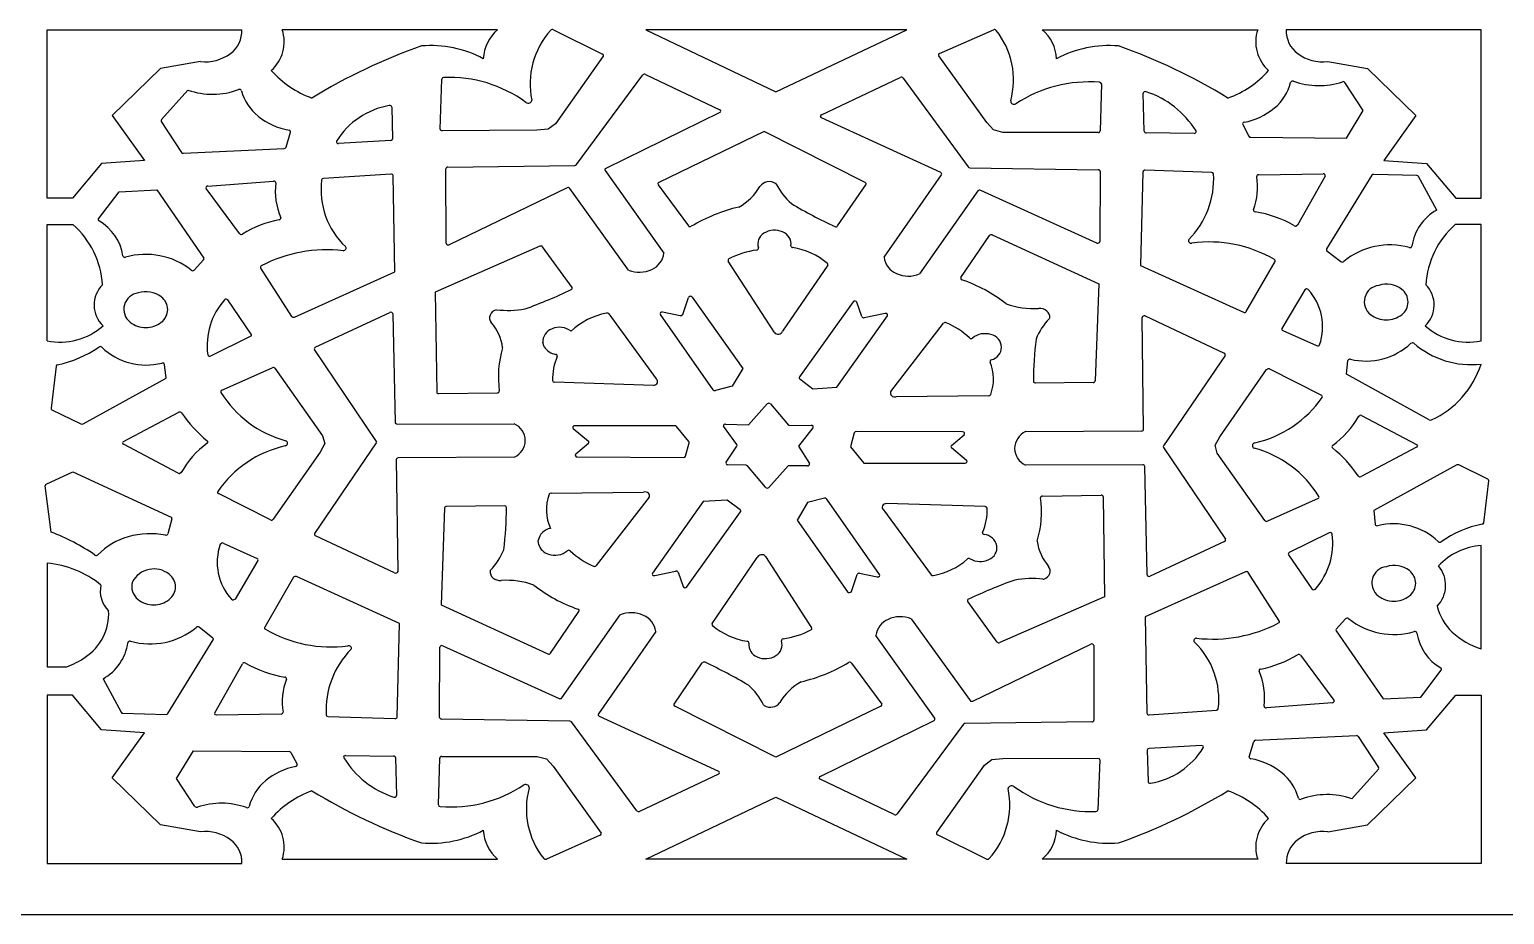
# Model space of a CAD drawing. Extents: x 0 to 1000, y 0 to 1000.
# Drawn here: x 289.7 to 572.7, y 0 to 169.8 of the extents above; entities that cross this region are included whole.
import ezdxf

# ---------------------------------------------------------------- set-up
doc = ezdxf.new("R2010")
doc.units = 0
doc.layers.add('WHITE', color=7, linetype='CONTINUOUS')

msp = doc.modelspace()

# ---------------------------------------------------------------- linework, layer by layer
at = {"layer": 'WHITE', "linetype": 'Continuous'}
for p, q in [((293.1211, 137.424), (293.1211, 169.7211)), ((293.1211, 169.7211), (330.4949, 169.7211)), ((379.5472, 169.7211), (338.2218, 169.7211)), ((390.2497, 169.7211), (399.6621, 165.0519)), ((407.9941, 169.7211), (432.9393, 157.843)), ((458.0745, 169.7211), (407.9941, 169.7211)), ((432.9393, 157.843), (458.0745, 169.7211)), ((464.344, 165.1595), (474.6893, 169.7083)), ((484.0564, 169.7211), (525.382, 169.7211)), ((568.2334, 169.7211), (530.8596, 169.7211)), ((568.2334, 137.424), (568.2334, 169.7211)), ((399.7963, 164.6234), (390.6321, 151.6833)), ((473.3924, 151.9114), (464.1936, 164.7212)), ((314.8933, 162.2972), (305.6208, 153.2852)), ((322.5469, 163.619), (314.8933, 162.2972)), ((538.8076, 163.619), (546.4612, 162.2972)), ((546.4612, 162.2972), (555.7339, 153.2852)), ((368.5245, 150.6786), (368.8719, 160.2671)), ((394.6641, 143.8407), (407.4144, 161.0549)), ((407.9411, 161.1644), (422.1691, 154.3895)), ((441.663896, 153.400365), (456.8156, 160.5608)), ((457.3421, 160.4495), (469.8359, 143.4132)), ((495.4069, 159.3207), (495.1601, 150.3313)), ((545.6326, 154.239), (542.1261, 159.6025)), ((320.1418, 158.1487), (315.0503, 152.4776)), ((503.6124, 150.2517), (503.435, 157.5419)), ((305.6208, 153.2852), (311.8025, 144.6336)), ((359.2494, 154.8615), (359.411, 148.8206)), ((422.1734, 153.8453), (400.3138, 143.1295)), ((441.6665, 152.8507), (441.4693, 153.1242)), ((464.5592, 142.3158), (441.6665, 152.8507)), ((542.4008, 148.9455), (545.6326, 154.239)), ((555.7339, 153.2852), (549.5521, 144.6336)), ((315.0211, 152.1418), (318.9186, 146.1854)), ((338.9548, 147.1672), (339.8223, 150.0735)), ((387.1021, 150.4518), (368.9142, 150.3531)), ((389.2417, 150.6377), (387.1021, 150.4518)), ((390.6321, 151.6833), (389.2417, 150.6377)), ((430.6773, 150.1848), (410.4883, 140.405)), ((450.0656, 140.3923), (430.6773, 150.1848)), ((474.6594, 150.4916), (473.3924, 151.9114)), ((476.4637, 150.0313), (474.6594, 150.4916)), ((494.7726, 150.0222), (476.4637, 150.0313)), ((522.5011, 151.529), (523.6875, 149.2851)), ((359.0518, 148.4982), (349.0236, 147.901)), ((513.1929, 149.8474), (503.9946, 149.942)), ((524.0394, 149.0943), (542.4008, 148.9455)), ((311.8025, 144.6336), (303.5601, 144.0327)), ((319.2826, 146.0187), (338.6008, 146.9264)), ((549.5521, 144.6336), (557.7944, 144.0327)), ((303.5601, 144.0327), (297.9672, 137.424)), ((359.0648, 142.042), (346.1329, 141.1694)), ((359.822, 123.2541), (359.484, 141.7316)), ((369.6583, 128.7626), (369.6387, 143.0566)), ((370.0199, 143.373), (394.3389, 143.6882)), ((400.1781, 142.6996), (411.4628, 126.8378)), ((453.7084, 126.0685), (464.7058, 141.8843)), ((470.1604, 143.2595), (494.7963, 142.8516)), ((495.1757, 142.5342), (495.1029, 129.0872)), ((503.3389, 142.4632), (502.8746, 124.519)), ((503.4609, 142.687), (503.3389, 142.4632)), ((516.557, 142.3498), (503.7419, 142.7725)), ((525.5901, 141.9113), (537.9495, 142.1006)), ((538.3089, 141.6526), (533.0211, 132.2452)), ((547.2929, 141.7987), (538.5967, 127.6864)), ((555.9189, 141.75), (547.6519, 141.9726)), ((559.7309, 135.1262), (556.2607, 141.5614)), ((557.7944, 144.0327), (563.3875, 137.424)), ((306.9162, 138.6248), (314.1472, 138.9865)), ((314.1472, 138.9865), (323.1703, 125.9303)), ((330.0144, 130.6182), (323.634, 139.2619)), ((323.9295, 139.7399), (336.5527, 140.7049)), ((392.8644, 139.4088), (370.2429, 128.4907)), ((404.6743, 123.6136), (393.3956, 139.2967)), ((410.3105, 140.2103), (410.3539, 139.9701)), ((410.3539, 139.9701), (416.1455, 132.1027)), ((444.7737, 132.0872), (450.1996, 139.9683)), ((471.7069, 138.7903), (460.523, 122.8811)), ((494.5277, 128.8122), (472.2307, 138.9094)), ((297.9672, 137.424), (293.1211, 137.424)), ((302.9798, 133.4638), (306.9162, 138.6248)), ((563.3875, 137.424), (568.2334, 137.424)), ((293.1211, 110.067), (293.1211, 132.3572)), ((293.1211, 132.3572), (298.079, 132.3572)), ((468.4494, 122.2028), (473.8994, 130.2312)), ((474.4278, 130.3536), (494.8967, 120.9696)), ((533.0211, 132.2452), (532.769, 132.0715)), ((568.2334, 132.3572), (563.2757, 132.3572)), ((568.2334, 110.067), (568.2334, 132.3572)), ((387.6583, 128.1999), (367.5763, 119.3882)), ((393.8222, 120.3058), (388.1749, 128.0827)), ((323.1436, 125.5861), (321.3564, 123.6253)), ((432.6464, 111.6417), (423.8012, 125.3517)), ((442.8812, 124.5389), (434.2138, 111.8733)), ((523.1833, 115.6604), (528.7238, 125.2397)), ((538.6751, 127.3158), (541.3242, 125.2495)), ((334.066, 124.0123), (340.0251, 114.7404)), ((340.5545, 114.6103), (359.822, 123.2541)), ((502.8746, 124.519), (522.6445, 115.5192)), ((367.5763, 119.3882), (367.8562, 100.2246)), ((494.8967, 120.9696), (494.2029, 102.3653)), ((534.4191, 119.8302), (530.0385, 112.4415)), ((534.7357, 120.0076), (534.4191, 119.8302)), ((332.2935, 111.3345), (327.7945, 117.8851)), ((415.0567, 115.1186), (416.1754, 118.3727)), ((416.390022, 118.575706), (416.5, 118.6008)), ((416.8837, 118.4452), (426.585, 104.7297)), ((447.7449, 117.5124), (437.449, 103.123)), ((449.4203, 114.6993), (448.4514, 117.4406)), ((340.2562, 114.5847), (340.5545, 114.6103)), ((344.561, 108.8033), (358.8619, 115.4753)), ((359.4413, 115.2061), (359.8786, 94.3931)), ((400.8832, 115.1936), (409.9849, 102.7329)), ((420.8848, 100.6451), (410.7686, 115.1191)), ((411.1981, 115.5827), (414.5907, 114.8972)), ((444.6319, 101.1355), (454.3308, 114.852)), ((453.8994, 115.3165), (449.8883, 114.4805)), ((454.3039, 115.2011), (454.222289, 115.266283)), ((454.9949, 100.3058), (465.1158, 113.4144)), ((503.4902, 93.08), (503.2193, 114.533)), ((503.7998, 114.8102), (518.9726, 107.6771)), ((324.511, 107.1388), (332.1559, 110.9093)), ((530.2009, 112.0265), (536.6898, 109.12)), ((356.2993, 90.7544), (344.4138, 108.3761)), ((388.493153, 108.922722), (388.2251, 109.7049)), ((554.7517, 109.5688), (555.0196, 109.6878)), ((294.8382, 105.1901), (293.8592, 97.1311)), ((315.9308, 102.8758), (315.6432, 105.5041)), ((326.6382, 100.5734), (336.2976, 104.8936)), ((336.8194, 104.7743), (345.9641, 91.825)), ((426.585, 104.7297), (424.5648, 101.3275)), ((519.1179, 107.2495), (507.2926, 89.8979)), ((542.4038, 103.6344), (542.6914, 106.2627)), ((300.0245, 94.1152), (315.9308, 102.8758)), ((409.4469, 101.5089), (390.4811, 102.1103)), ((437.5214, 102.7308), (440.0128, 100.8625)), ((482.7471, 101.9543), (482.4711, 102.045)), ((493.8203, 102.0588), (482.7471, 101.9543)), ((518.0859, 91.6326), (527.0751, 104.5411)), ((527.0751, 104.5411), (527.3156, 104.6913)), ((527.6152, 104.654), (537.613, 99.614)), ((558.3101, 94.8738), (542.4038, 103.6344)), ((368.2501, 99.9121), (379.4917, 100.073)), ((424.5648, 101.3275), (421.3373, 100.5)), ((440.0128, 100.8625), (444.6319, 101.1355)), ((473.7934, 99.5183), (456.0243, 99.3136)), ((294.0456, 96.8286), (299.6087, 94.1062)), ((307.7572, 90.7248), (318.3699, 96.3318)), ((427.6988, 93.9593), (431.2843, 97.9432)), ((431.9163, 97.9345), (435.3329, 93.8526)), ((360.2669, 94.0822), (382.734753, 94.129899)), ((413.5432, 93.7675), (394.3485, 93.7662)), ((416.2536, 90.751), (413.8639, 93.6286)), ((425.4457, 90.1781), (422.866803, 93.704704)), ((423.2976, 94.0638), (427.6988, 93.9593)), ((435.3329, 93.8526), (439.7357, 93.8344)), ((544.7615, 95.5731), (545.0053, 95.7458)), ((545.3247, 95.7078), (555.8339, 90.1522)), ((345.9641, 91.825), (346.3779, 90.3192)), ((394.0714, 93.2292), (396.9639, 90.8112)), ((440.0594, 93.3469), (437.3067, 89.8592)), ((447.9794, 92.4036), (447.2436, 89.708)), ((468.7716, 92.5664), (448.3595, 92.6511)), ((466.6252, 89.975), (469.0488, 92.0309)), ((480.8296, 92.6279), (503.1058, 92.7606)), ((517.2131, 90.0268), (518.0859, 91.6326)), ((318.2665, 84.6383), (307.7572, 90.1937)), ((345.5053, 88.7134), (336.5162, 75.8049)), ((344.4734, 73.0965), (356.2986, 90.448)), ((346.3779, 90.3192), (345.5053, 88.7134)), ((396.9658, 90.371), (394.5423, 88.3152)), ((394.8194, 87.7797), (415.2315, 87.6951)), ((415.6116, 87.9424), (416.3111, 90.5048)), ((423.3684, 86.7389), (425.4532, 89.8648)), ((437.3067, 89.8592), (439.3584, 86.5156)), ((447.2436, 89.708), (449.8425, 86.5786)), ((469.5196, 87.1168), (466.6272, 89.5348)), ((507.2918, 89.5916), (519.1772, 71.97)), ((517.627, 88.5212), (517.2131, 90.0268)), ((526.7719, 75.5719), (517.627, 88.5212)), ((555.8339, 89.6214), (545.2211, 84.0142)), ((555.8339, 90.1522), (556.0108, 89.8868)), ((292.9294, 82.56), (298.0347, 84.9351)), ((298.0347, 84.9351), (316.8837, 76.2305)), ((360.1009, 87.266), (360.372, 65.813)), ((382.7615, 87.7181), (360.4854, 87.5854)), ((427.2067, 86.1881), (423.6972, 86.2716)), ((430.9493, 81.9479), (427.5152, 86.0504)), ((435.3017, 86.0731), (431.5813, 81.9391)), ((439.0102, 86.0577), (435.3017, 86.0731)), ((449.8425, 86.5786), (469.2425, 86.5798)), ((503.3242, 86.2637), (480.8558, 86.2163)), ((504.1497, 65.1399), (503.7126, 85.9529)), ((563.5665, 86.2308), (547.6604, 77.4702)), ((569.5455, 83.5173), (563.9823, 86.2399)), ((293.8821, 73.3692), (292.7358, 82.2521)), ((318.8297, 84.7729), (318.5859, 84.6002)), ((568.7528, 75.1558), (569.7318, 83.2149)), ((335.9758, 75.6921), (325.978, 80.732)), ((389.7976, 80.8277), (407.5668, 81.0325)), ((408.5962, 80.0402), (398.4753, 66.9316)), ((423.5782, 79.4836), (418.9591, 79.2106)), ((426.0698, 77.6154), (423.5782, 79.4836)), ((442.2537, 79.846), (439.0262, 79.0186)), ((452.8224, 65.227), (442.7062, 79.7009)), ((484.0996, 80.273), (495.3409, 80.4341)), ((495.7351, 80.1216), (496.0148, 60.9578)), ((536.9528, 79.7726), (527.2934, 75.4524)), ((369.3881, 77.9807), (368.6945, 59.3764)), ((380.8439, 78.3917), (369.7707, 78.2872)), ((381.1202, 78.3009), (380.8439, 78.3917)), ((418.9591, 79.2106), (409.2604, 65.494)), ((415.8464, 62.8336), (426.1423, 77.223)), ((439.0262, 79.0186), (437.0063, 75.6164)), ((453.6061, 77.6132), (462.7079, 65.1524)), ((473.1101, 78.2357), (454.1441, 78.8372)), ((547.6604, 77.4702), (547.9478, 74.8419)), ((317.0711, 75.887), (316.2906, 73.0024)), ((336.5162, 75.8049), (336.2754, 75.6547)), ((437.0063, 75.6164), (446.7073, 61.9007)), ((548.1151, 74.6089), (548.4416, 74.5663)), ((326.3431, 71.0378), (326.567, 71.241)), ((326.9012, 71.226), (333.3902, 68.3195)), ((359.7913, 65.5358), (344.6185, 72.6689)), ((387.443033, 70.904791), (387.3529, 71.7137)), ((519.03, 71.5428), (504.7294, 64.8708)), ((539.08, 73.2072), (531.4354, 69.4367)), ((568.2334, 50.9849), (568.2334, 70.7683)), ((420.7101, 55.8072), (429.3775, 68.4727)), ((430.9448, 68.7043), (439.7898, 54.9943)), ((531.2978, 69.0115), (535.7965, 62.4611)), ((293.1211, 67.4162), (293.1211, 47.5365)), ((333.5525, 67.9045), (329.1719, 60.5158)), ((360.372, 65.813), (360.1801, 65.5369)), ((409.6916, 65.0295), (413.7028, 65.8655)), ((414.1707, 65.6468), (415.1398, 62.9054)), ((447.4156, 61.9735), (448.5345, 65.2275)), ((449.0005, 65.4488), (452.393, 64.7633)), ((523.0365, 65.7358), (503.7692, 57.092)), ((529.5251, 56.3337), (523.566, 65.6056)), ((340.4077, 64.6857), (334.8674, 55.1063)), ((360.7166, 55.827), (340.9466, 64.8268)), ((536.1166, 62.2997), (536.4533, 62.4362)), ((329.1719, 60.5158), (328.8553, 60.3385)), ((475.4164, 52.2633), (469.7688, 60.0402)), ((496.0148, 60.9578), (475.9328, 52.1461)), ((368.6945, 59.3764), (389.1633, 49.9924)), ((389.6916, 50.1149), (395.1416, 58.1433)), ((391.8842, 41.5557), (403.068, 57.4649)), ((395.1696, 58.3982), (394.9574, 58.5866)), ((458.9167, 56.7326), (470.1954, 41.0493)), ((503.7692, 57.092), (504.1072, 38.6144)), ((542.2346, 56.7208), (540.4474, 54.7599)), ((324.9159, 53.0302), (322.2668, 55.0965)), ((360.2521, 37.8828), (360.7166, 55.827)), ((409.8826, 54.2776), (398.8853, 38.4617)), ((540.4207, 54.4158), (549.4438, 41.3595)), ((316.2981, 38.5474), (324.9945, 52.6596)), ((368.41531, 37.81369), (368.4881, 51.2588)), ((369.0633, 51.5338), (391.3605, 41.4366)), ((463.4129, 37.6465), (452.1284, 53.5082)), ((470.7266, 40.9372), (493.3483, 51.8553)), ((493.9327, 51.5834), (493.9523, 37.2894)), ((413.3915, 40.3777), (418.8173, 48.2588)), ((447.4455, 48.2433), (453.2371, 40.3759)), ((533.5766, 49.7278), (539.9573, 41.0843)), ((293.1211, 47.5365), (296.8838, 47.5365)), ((325.2821, 38.6935), (330.5699, 48.1008)), ((556.6748, 41.7214), (560.6112, 46.8822)), ((303.8601, 45.22), (307.3305, 38.7846)), ((297.9672, 42.0645), (293.1211, 42.0645)), ((293.1211, 42.0645), (293.1211, 9.7674)), ((303.5601, 35.4556), (297.9672, 42.0645)), ((432.9137, 30.1612), (413.5254, 39.9538)), ((453.1027, 39.941), (432.9137, 30.1612)), ((539.6616, 40.6061), (527.0383, 39.641)), ((539.9573, 41.0843), (539.9711, 40.7785)), ((549.4438, 41.3595), (556.6748, 41.7214)), ((557.7944, 35.4556), (563.3875, 42.0645)), ((563.3875, 42.0645), (568.2334, 42.0645)), ((568.2334, 42.0645), (568.2334, 9.7674)), ((307.6721, 38.596), (315.9394, 38.3735)), ((325.6415, 38.2455), (325.3101, 38.3883)), ((338.0011, 38.4347), (325.6415, 38.2455)), ((347.0341, 37.9962), (359.8492, 37.5735)), ((393.4308, 37.0866), (368.795, 37.4944)), ((406.2489, 19.8966), (393.7552, 36.9329)), ((398.8489, 38.2212), (399.032, 38.0302)), ((399.032, 38.0302), (421.9247, 27.4953)), ((441.4176, 26.5007), (463.2775, 37.2165)), ((493.5712, 36.973), (469.2524, 36.6578)), ((504.5264, 38.3041), (517.4584, 39.1766)), ((311.8025, 34.8549), (303.5601, 35.4556)), ((305.6208, 26.2033), (311.8025, 34.8549)), ((468.927, 36.5053), (456.1766, 19.2911)), ((524.9902, 33.4195), (544.3086, 34.3273)), ((544.6724, 34.1605), (548.57, 28.2044)), ((549.5521, 34.8549), (557.7944, 35.4556)), ((555.7339, 26.2033), (549.5521, 34.8549)), ((317.9586, 26.107), (321.1902, 31.4006)), ((321.1902, 31.4006), (339.5518, 31.2518)), ((504.1803, 31.5256), (504.3416, 25.4845)), ((514.5676, 32.445), (504.5392, 31.8478)), ((514.9139, 32.3099), (514.5676, 32.445)), ((523.7687, 30.2727), (524.6362, 33.1788)), ((339.9035, 31.0609), (341.0899, 28.8169)), ((350.3983, 30.4986), (359.5964, 30.404)), ((359.9789, 30.0943), (360.156, 22.8041)), ((368.1841, 21.0252), (368.4311, 30.0147)), ((368.8185, 30.3239), (387.1275, 30.3148)), ((387.1275, 30.3148), (388.9317, 29.8545)), ((388.9317, 29.8545), (390.1986, 28.4346)), ((390.1986, 28.4346), (399.3976, 15.6248)), ((463.7947, 15.7227), (472.9589, 28.6627)), ((472.9589, 28.6627), (474.3494, 29.7083)), ((474.3494, 29.7083), (476.4891, 29.8942)), ((476.4891, 29.8942), (494.6768, 29.9929)), ((494.6768, 29.9929), (494.9565, 29.8978)), ((495.0668, 29.6674), (494.7194, 20.0788)), ((314.8933, 17.1914), (305.6208, 26.2033)), ((321.4649, 20.7435), (317.9586, 26.107)), ((421.9285, 26.9462), (406.7754, 19.7852)), ((441.4219, 25.9565), (441.2296, 26.2278)), ((455.6499, 19.1816), (441.4219, 25.9565)), ((548.5407, 27.8684), (543.4495, 22.1973)), ((546.4612, 17.1914), (555.7339, 26.2033)), ((407.9941, 10.6249), (432.9393, 22.503)), ((432.9393, 22.503), (458.0745, 10.6249)), ((322.5469, 15.8695), (314.8933, 17.1914)), ((538.8076, 15.8695), (546.4612, 17.1914)), ((399.247, 15.1865), (388.902, 10.6378)), ((473.3413, 10.6249), (463.9289, 15.2941)), ((293.1211, 9.7674), (330.4949, 9.7674)), ((338.2216, 10.6249), (379.5472, 10.6249)), ((458.0745, 10.6249), (407.9941, 10.6249)), ((525.382, 10.6249), (484.0564, 10.6249)), ((568.2334, 9.7674), (530.8596, 9.7674)), ((0, 0), (1000, 0))]:
    msp.add_line(p, q, dxfattribs=at)
for centre, radius, start, end in [((325.03126, 169.547269), 5.466404, 306.398334, 1.822305), ((331.321606, 167.397538), 7.280908, 311.251654, 18.610368), ((384.762525, 163.686932), 7.975638, 130.83682, 176.507432), ((401.163985, 159.341212), 15.382082, 138.008187, 191.802424), ((390.051059, 169.323875), 0.444124, 63.431598, 136.033991), ((474.870493, 169.307447), 0.439903, 41.216302, 114.323835), ((463.289934, 160.089733), 15.240632, 344.742255, 38.596382), ((478.841075, 163.686932), 7.975638, 3.492568, 49.16318), ((532.281619, 167.39726), 7.280451, 161.386111, 228.749126), ((536.142334, 169.4596), 5.289202, 177.166122, 234.617294), ((323.452537, 171.723324), 8.154768, 263.623803, 306.254097), ((401.213985, 63.239288), 109.548758, 109.328954, 121.531176), ((366.735069, 145.280328), 21.407068, 61.949603, 94.771722), ((399.56077, 164.7849), 0.285581, 325.561963, 69.217639), ((464.404456, 164.880337), 0.264168, 160.986644, 217.042594), ((464.470433, 164.846218), 0.337833, 111.977752, 159.160934), ((496.868617, 145.279985), 21.407411, 85.228316, 118.050168), ((462.387267, 63.234142), 109.554425, 58.46914, 70.670729), ((537.847532, 171.51869), 7.957816, 233.191795, 276.929308), ((350.407991, 174.527021), 19.050573, 221.420255, 250.10171), ((513.195766, 174.526669), 19.050223, 289.898491, 318.580227), ((369.225232, 160.217599), 0.356782, 86.727297, 172.024963), ((370.222641, 135.520468), 25.072376, 53.938436, 92.233314), ((407.748615, 160.768788), 0.439954, 64.054683, 139.434106), ((457.007013, 160.165327), 0.43936, 40.29982, 115.827451), ((493.023867, 134.357271), 25.366756, 85.410771, 123.597066), ((495.060321, 159.295255), 0.347512, 4.198923, 91.124716), ((522.655317, 161.90704), 9.328715, 309.64354, 345.827636), ((532.031085, 159.522939), 0.345779, 111.884517, 163.17925), ((532.080377, 159.413786), 0.465466, 69.970658, 112.506795), ((537.088894, 173.229942), 14.2305, 250.077205, 288.629974), ((541.783816, 159.340764), 0.430887, 37.404287, 110.218688), ((324.860936, 171.559316), 14.216711, 250.613255, 290.582489), ((330.022912, 157.816027), 0.464025, 68.04505, 110.698737), ((330.082431, 157.932593), 0.333862, 16.586805, 70.03986), ((339.480724, 160.486209), 9.405278, 195.151692, 231.308347), ((385.427866, 156.457292), 0.803929, 236.281943, 289.90701), ((385.516607, 156.266737), 0.594835, 288.119463, 353.073275), ((478.495882, 155.98116), 0.512017, 168.983777, 242.669045), ((503.751316, 157.529248), 0.316569, 117.243377, 177.709478), ((503.822822, 157.402619), 0.461918, 70.633313, 117.938827), ((498.439131, 140.963123), 17.760403, 31.71399, 71.83506), ((341.73128, 163.194067), 12.925865, 231.025336, 260.197863), ((361.197271, 140.622149), 14.740831, 99.474511, 148.389673), ((358.863642, 154.722218), 0.449377, 58.506092, 101.923237), ((358.94788, 154.843519), 0.302056, 3.41268, 60.111132), ((422.061925, 154.109728), 0.299597, 1.639475, 69.039205), ((422.052296, 154.12993), 0.309323, 293.048677, 357.845253), ((441.779817, 153.112041), 0.310755, 111.902642, 177.757573), ((478.66305, 156.219119), 0.801126, 239.860564, 293.86715), ((520.383343, 164.558752), 12.82028, 280.705272, 309.901271), ((315.244441, 152.291549), 0.268897, 136.218882, 213.841637), ((339.474619, 150.078722), 0.382313, 38.190827, 81.564868), ((339.565027, 150.148649), 0.268024, 343.717085, 38.39154), ((368.812008, 150.674308), 0.28754, 179.144798, 231.878341), ((368.901849, 150.775984), 0.423064, 230.806969, 271.672958), ((494.804137, 150.380106), 0.359293, 264.964326, 352.192821), ((503.966858, 150.29845), 0.357528, 187.513417, 274.450278), ((513.207704, 150.262786), 0.415649, 267.958927, 319.52846), ((513.314179, 150.163339), 0.270182, 320.916005, 30.237966), ((522.735707, 151.65432), 0.26598, 148.017357, 208.109873), ((522.828914, 151.585335), 0.381688, 99.67014, 146.644447), ((338.604524, 147.301533), 0.375152, 269.431269, 339.017842), ((348.876397, 148.2155), 0.268148, 150.289141, 221.992391), ((348.982743, 148.308107), 0.409152, 221.667496, 275.730984), ((359.062825, 148.847217), 0.349191, 268.190771, 355.628362), ((524.026866, 149.491094), 0.396992, 211.257664, 271.809283), ((319.25034, 146.429017), 0.411583, 216.292098, 274.495465), ((359.10234, 141.609326), 0.4343, 54.116511, 94.958727), ((359.189028, 141.718291), 0.295273, 2.583377, 55.351944), ((369.992287, 143.018433), 0.355641, 85.546908, 173.83915), ((394.344416, 144.099425), 0.411262, 269.231497, 321.016227), ((400.413844, 142.861554), 0.286014, 110.474243, 214.488653), ((464.43787, 142.016544), 0.322917, 19.587464, 67.930464), ((464.490445, 142.039794), 0.265624, 324.169357, 18.664279), ((470.155596, 143.668758), 0.409286, 218.638127, 270.672557), ((494.822707, 142.497709), 0.354875, 5.901995, 94.267374), ((503.722472, 142.331841), 0.441087, 87.475546, 126.371366), ((500.324143, 141.154686), 16.628153, 315.379779, 3.091314), ((516.574243, 141.991287), 0.358927, 9.641264, 92.753496), ((512.360807, 139.626146), 12.996335, 340.027501, 8.560567), ((525.498733, 141.589861), 0.287861, 132.380489, 185.811596), ((525.589686, 141.483661), 0.42764, 89.944539, 131.791089), ((537.973215, 141.699871), 0.40143, 39.961763, 93.386733), ((538.077189, 141.78517), 0.266954, 330.224562, 40.262495), ((547.627359, 141.565752), 0.407587, 86.548097, 145.143101), ((555.923374, 141.354086), 0.395939, 31.574088, 90.647431), ((323.845006, 139.424761), 0.266547, 147.621349, 217.662014), ((323.947034, 139.344219), 0.396069, 92.537267, 145.685012), ((336.595595, 140.278024), 0.429025, 51.460716, 95.738204), ((336.690759, 140.386502), 0.284967, 354.683988, 52.837723), ((350.175422, 138.834564), 13.288777, 173.407979, 202.860141), ((360.804337, 139.055356), 15.136199, 173.03926, 226.313596), ((346.13123, 140.808652), 0.360752, 89.734748, 167.016841), ((393.062251, 138.98609), 0.466721, 78.111377, 115.082099), ((393.086619, 139.060658), 0.388826, 37.37758, 79.361605), ((410.623615, 140.102897), 0.331023, 114.12807, 161.067287), ((420.369449, 145.345418), 11.078753, 299.547619, 329.20047), ((431.586418, 138.513369), 2.058274, 100.217808, 145.718878), ((431.684862, 138.209829), 2.374853, 59.463342, 101.256172), ((432.720841, 139.967421), 0.334662, 27.085682, 59.339942), ((443.925576, 145.555909), 12.186428, 206.492388, 228.836833), ((449.961731, 140.126299), 0.285561, 326.406785, 68.670219), ((472.045191, 138.513883), 0.436861, 64.872091, 140.747787), ((483.202726, 215.662248), 92.317759, 239.180001, 245.038716), ((303.202519, 133.293961), 0.280087, 142.671886, 242.686928), ((298.406974, 124.93141), 9.360187, 8.714619, 60.092319), ((341.728305, 112.200634), 21.452681, 100.946243, 121.31165), ((337.589243, 133.644384), 0.38696, 279.738744, 324.176561), ((337.681553, 133.570346), 0.268847, 325.456122, 22.239658), ((433.145588, 104.540579), 32.013316, 103.204448, 120.895056), ((524.826609, 135.097437), 0.266603, 160.370245, 217.782033), ((524.918998, 135.167049), 0.382274, 217.544521, 262.907864), ((521.429786, 112.939799), 22.117374, 60.132347, 81.046961), ((564.26254, 126.923928), 9.370861, 118.920033, 172.140746), ((286.839288, 119.698805), 16.928263, 3.687705, 48.397309), ((330.325664, 130.863632), 0.396386, 218.255783, 262.321363), ((330.345242, 130.927511), 0.462436, 260.974789, 300.435863), ((416.456338, 132.347228), 0.395493, 218.191175, 262.088303), ((416.476588, 132.411006), 0.461589, 260.688235, 300.059881), ((431.902531, 128.604267), 2.435434, 121.415064, 197.670975), ((432.659519, 127.452038), 3.813601, 65.734122, 122.097811), ((433.336994, 128.574631), 2.516623, 353.613605, 69.294082), ((444.436571, 132.390763), 0.464878, 245.542139, 282.779313), ((444.45603, 132.32593), 0.397374, 282.110737, 323.074995), ((474.217453, 129.995125), 0.396092, 102.384919, 143.415374), ((474.238041, 129.929959), 0.464198, 65.871281, 103.141852), ((532.669585, 132.521697), 0.461043, 240.734445, 282.452535), ((574.515412, 119.698805), 16.928263, 131.602691, 176.312971), ((346.833397, 100.144921), 27.370602, 83.520724, 117.495655), ((349.924969, 127.933806), 0.593113, 269.713198, 327.771461), ((350.076762, 127.814943), 0.401796, 330.567315, 47.230917), ((369.970137, 128.77795), 0.312214, 182.818151, 248.18214), ((370.045704, 128.907478), 0.461075, 245.445445, 295.320845), ((387.839381, 127.800928), 0.438142, 40.02379, 114.411784), ((431.767862, 110.35841), 17.283581, 98.273768, 116.938553), ((429.232049, 127.854993), 0.395894, 277.058839, 321.621321), ((429.32775, 127.773403), 0.270254, 322.584592, 19.809381), ((436.166256, 128.27137), 0.329084, 175.934708, 266.226896), ((434.054668, 114.466713), 13.63738, 49.978096, 81.184669), ((494.71559, 129.23612), 0.463692, 246.096139, 294.978965), ((494.77931, 129.112264), 0.324559, 294.015443, 355.570924), ((512.4945, 129.253541), 0.401417, 146.516719, 222.995244), ((512.657703, 129.400584), 0.62107, 222.649721, 279.648871), ((516.086675, 104.161267), 24.850464, 59.755584, 97.688964), ((538.831012, 127.542376), 0.275037, 148.422259, 235.467234), ((550.725797, 114.555302), 13.891668, 74.353496, 129.569035), ((554.593286, 128.378179), 0.462072, 254.833966, 297.549383), ((554.658473, 128.258197), 0.325553, 297.144042, 350.64886), ((307.969774, 126.39939), 0.314638, 189.104981, 244.79855), ((308.044407, 126.521389), 0.45707, 242.844911, 286.079251), ((312.069831, 112.690512), 13.947695, 51.429501, 106.232293), ((322.950778, 125.774193), 0.269369, 315.711335, 35.417428), ((407.506938, 127.379662), 3.992801, 294.02268, 352.200334), ((424.044167, 125.501643), 0.28551, 111.873074, 211.680118), ((442.656909, 124.694674), 0.273078, 325.219353, 52.115237), ((457.520795, 126.529057), 3.840113, 186.888252, 247.7058), ((528.476953, 125.37682), 0.282374, 330.948458, 63.352075), ((541.58758, 125.601087), 0.439297, 233.162442, 272.155153), ((541.595732, 125.600724), 0.438703, 271.092988, 309.825497), ((321.041679, 123.934884), 0.437382, 230.911383, 273.673195), ((321.051485, 123.926868), 0.428855, 272.434311, 315.316251), ((334.308044, 124.161938), 0.284565, 112.990388, 211.725452), ((406.764977, 128.852686), 5.640829, 248.245347, 294.815286), ((458.402889, 128.068347), 5.603785, 245.330922, 292.230617), ((468.666281, 122.050044), 0.265277, 144.841875, 202.670133), ((468.730638, 122.082338), 0.337145, 203.518919, 253.307877), ((458.668049, 93.276343), 30.176161, 52.310768, 70.715901), ((307.575557, 116.907888), 5.460884, 134.728055, 226.91468), ((310.983729, 116.107437), 3.144365, 96.73646, 232.559735), ((312.111462, 114.763464), 4.710681, 51.847764, 108.523796), ((352.031257, 207.352933), 96.891527, 289.787499, 295.460871), ((393.550577, 120.175633), 0.332182, 293.757181, 340.600846), ((393.61287, 120.145639), 0.263573, 342.253354, 37.419941), ((534.773808, 119.583989), 0.425322, 43.210793, 95.140535), ((527.365345, 112.789375), 10.477761, 340.594958, 42.553075), ((548.975057, 117.557079), 3.144094, 96.763193, 232.563341), ((550.103131, 116.213373), 4.710572, 51.846822, 108.546891), ((551.101769, 117.420992), 3.144267, 1.239353, 52.562326), ((553.779201, 116.907836), 5.460738, 313.084479, 45.271287), ((313.110046, 116.107517), 3.144292, 307.436125, 358.758668), ((313.110294, 115.971356), 3.144043, 1.240103, 52.5635), ((337.146815, 109.101083), 13.333262, 138.649979, 187.446445), ((327.453837, 117.61351), 0.433279, 87.279724, 136.856075), ((327.471315, 117.641758), 0.404554, 36.977907, 89.563116), ((381.556356, 134.153506), 18.267233, 262.977751, 280.330676), ((416.496876, 118.247784), 0.344893, 108.048339, 158.76531), ((416.555115, 118.185819), 0.418625, 38.287118, 97.565299), ((448.078699, 117.236365), 0.433147, 83.584181, 140.410967), ((448.107565, 117.293221), 0.374089, 23.201565, 87.00671), ((482.302314, 131.321226), 15.084525, 249.894861, 273.981125), ((483.517096, 114.074042), 2.205427, 49.93951, 94.355639), ((551.101993, 117.557133), 3.144046, 307.433898, 358.758276), ((311.982035, 117.314435), 4.709979, 231.843606, 270.786654), ((312.111313, 117.315022), 4.710565, 269.214073, 308.153913), ((340.337223, 114.954316), 0.378393, 214.425143, 257.635854), ((359.054079, 115.055268), 0.461908, 65.503912, 114.585683), ((359.129065, 115.185172), 0.312936, 3.834598, 68.136673), ((379.376135, 114.474612), 1.380308, 157.860424, 220.815913), ((379.783427, 114.230435), 1.851017, 104.399913, 155.61015), ((371.412147, 107.546786), 9.175264, 7.37532, 41.050485), ((402.825948, 102.216069), 13.334721, 100.215597, 133.454004), ((400.552969, 114.921525), 0.427875, 39.484792, 102.412144), ((410.992371, 115.276173), 0.273396, 135.851227, 215.066466), ((411.10382, 115.155394), 0.437584, 77.55771, 134.667957), ((414.691125, 115.286942), 0.402473, 255.550895, 335.274572), ((449.78578, 114.871129), 0.403858, 205.180314, 284.705499), ((453.994838, 114.86698), 0.459539, 60.33328, 101.986556), ((454.112904, 115.010796), 0.26962, 323.916462, 44.89601), ((465.445612, 113.123745), 0.439609, 66.016723, 138.611042), ((459.770952, 99.72082), 14.994269, 46.490128, 67.022332), ((493.729166, 106.131551), 11.659975, 135.655736, 158.669797), ((484.019099, 114.622374), 1.463001, 352.811381, 51.165865), ((485.184019, 114.48554), 0.290288, 315.340648, 350.834237), ((503.542524, 114.513336), 0.323822, 113.983317, 176.518575), ((503.606433, 114.388438), 0.463977, 65.369814, 114.924841), ((522.833435, 115.943642), 0.464594, 246.004348, 284.721718), ((522.858699, 115.868601), 0.385634, 283.924607, 327.323586), ((549.973736, 118.764611), 4.710355, 231.846417, 270.786587), ((550.10303, 118.765002), 4.710746, 269.213897, 308.151928), ((295.661425, 122.101616), 12.299806, 258.080703, 311.710425), ((332.054705, 111.176912), 0.286106, 290.713568, 33.421982), ((390.903971, 109.84215), 2.682385, 109.860078, 182.932936), ((391.405743, 108.866402), 3.773178, 53.413348, 111.993211), ((433.359684, 112.289412), 0.963485, 222.241651, 279.73495), ((433.417851, 112.19002), 0.856649, 277.02359, 338.301638), ((470.381825, 110.910725), 0.426726, 227.621349, 269.902699), ((470.391913, 110.926054), 0.442187, 268.598717, 309.570773), ((473.049887, 107.64152), 3.783119, 72.507822, 128.912211), ((473.662505, 108.718806), 2.58467, 2.507817, 78.291933), ((541.183264, 102.615946), 58.828987, 172.423265, 180.337906), ((530.292474, 112.301611), 0.289951, 151.154017, 251.58931), ((565.693169, 122.101683), 12.299852, 228.289803, 281.918803), ((290.917089, 126.179087), 21.137431, 281.48917, 304.946007), ((303.278662, 108.477641), 0.453118, 85.400246, 124.088823), ((303.290022, 108.511272), 0.418773, 45.565912, 86.580487), ((312.1125, 117.77589), 12.374601, 226.428554, 284.207733), ((344.655858, 108.531655), 0.287731, 109.249049, 212.726194), ((399.15097, 103.108381), 19.467197, 163.232031, 187.922942), ((391.180905, 110.57084), 3.152825, 211.516449, 261.287011), ((473.575957, 108.959498), 2.671792, 284.745561, 357.262655), ((518.877035, 107.40614), 0.287319, 326.963211, 70.572676), ((536.876526, 109.54779), 0.466766, 246.419272, 288.444), ((536.913733, 109.451346), 0.363536, 287.690116, 336.811351), ((546.222277, 118.534858), 12.375025, 255.793351, 313.570362), ((555.058211, 109.243308), 0.446166, 55.612423, 94.964513), ((566.362906, 122.309479), 16.834518, 228.962701, 276.379342), ((295.175886, 105.124685), 0.343964, 98.120441, 169.036679), ((315.257872, 105.336877), 0.45594, 61.403868, 103.724311), ((315.334915, 105.459546), 0.311488, 8.223504, 63.046924), ((324.24714, 107.434549), 0.326966, 190.832385, 250.890536), ((324.310447, 107.556564), 0.463409, 248.432591, 295.6439), ((336.481402, 104.496734), 0.437362, 39.39304, 114.850398), ((400.401002, 102.866352), 10.302025, 156.103227, 182.514941), ((390.650604, 107.085013), 0.373127, 34.825862, 81.881012), ((390.740407, 107.146517), 0.264285, 336.136981, 34.998846), ((474.322316, 106.080817), 0.302248, 102.674403, 198.862613), ((466.151435, 102.706926), 8.538408, 339.693937, 22.562964), ((543.01026, 106.210321), 0.323133, 118.011613, 170.671375), ((543.077733, 106.089385), 0.4616, 76.537208, 118.355597), ((551.285831, 111.042122), 17.80628, 294.697912, 342.133663), ((390.462617, 102.46752), 0.357698, 188.556527, 272.961967), ((409.436547, 102.373747), 0.864909, 270.685844, 332.740492), ((409.64426, 102.223618), 0.612702, 336.326101, 56.222853), ((437.672398, 102.961457), 0.275687, 144.128657, 236.789422), ((482.645973, 102.277335), 0.290792, 181.642522, 233.032176), ((493.847841, 102.416469), 0.358727, 265.596894, 351.799384), ((527.411208, 104.237374), 0.463886, 63.912368, 101.894092), ((326.730213, 100.297935), 0.290426, 108.470859, 207.796558), ((344.304858, 111.087196), 20.91204, 211.494167, 255.064879), ((368.147343, 100.235079), 0.291332, 182.061359, 233.364738), ((368.235337, 100.339776), 0.427931, 232.275306, 271.976985), ((379.491871, 100.501339), 0.428339, 269.977086, 311.554057), ((379.583645, 100.394566), 0.28757, 311.982074, 6.07503), ((421.220241, 100.913066), 0.429332, 218.619496, 285.822258), ((455.516464, 99.991279), 0.609059, 148.908553, 228.488778), ((455.768558, 100.247087), 0.967885, 227.350123, 285.321058), ((473.80875, 99.902846), 0.384852, 267.714183, 335.589918), ((520.032062, 111.501236), 21.572784, 282.788617, 325.223106), ((537.508792, 99.347708), 0.285956, 328.077034, 68.628102), ((294.161897, 97.108942), 0.303507, 175.81324, 247.469374), ((318.580969, 95.918215), 0.464331, 78.240663, 117.037007), ((318.606807, 95.993136), 0.385847, 35.609908, 79.72972), ((431.593018, 97.638351), 0.433867, 88.668511, 135.361286), ((431.607027, 97.655791), 0.416328, 42.024372, 90.540413), ((299.807666, 94.523462), 0.462271, 244.506471, 297.973479), ((339.402453, 110.038805), 24.708916, 214.01106, 230.968581), ((360.234762, 94.439995), 0.359236, 187.500894, 275.132719), ((381.273143, 90.848865), 3.591864, 1.287955, 65.988351), ((394.232422, 93.447593), 0.271337, 152.519686, 233.598606), ((394.332546, 93.369807), 0.396714, 87.695159, 149.223801), ((413.552635, 93.349608), 0.417999, 41.87036, 91.293314), ((423.275908, 93.651867), 0.412504, 86.985671, 172.640821), ((439.754815, 93.444326), 0.390542, 35.083916, 92.805453), ((439.853485, 93.517795), 0.267593, 320.309777, 34.354309), ((529.15802, 104.432938), 17.943392, 306.22577, 330.411586), ((545.113773, 95.296222), 0.462479, 62.865595, 103.564878), ((558.527026, 95.281687), 0.461983, 241.994614, 295.49789), ((307.887494, 90.446308), 0.307464, 115.072767, 177.596895), ((323.660045, 90.630112), 0.295489, 304.945407, 356.893783), ((323.674654, 90.619856), 0.280505, 358.824302, 53.348566), ((338.727961, 90.405454), 0.511675, 353.552934, 68.522896), ((356.08117, 90.601698), 0.266268, 324.744145, 34.99406), ((381.155153, 91.063837), 3.711376, 295.64648, 357.92721), ((396.79754, 90.590378), 0.276475, 307.487787, 53.006813), ((416.050997, 90.573867), 0.269117, 345.128963, 41.162622), ((448.335399, 92.272492), 0.379374, 86.357721, 159.782158), ((468.795787, 92.188166), 0.379006, 29.240181, 93.658867), ((468.881857, 92.2488), 0.2745, 307.457282, 26.971798), ((482.435576, 89.282406), 3.710996, 115.642941, 177.930748), ((503.108913, 93.194261), 0.433672, 269.588727, 308.570913), ((503.192079, 93.087316), 0.298211, 308.889092, 358.594135), ((307.8763, 90.464739), 0.296052, 181.071965, 246.278285), ((334.4297, 75.915973), 17.938929, 126.222037, 150.41418), ((343.559347, 68.845249), 21.572597, 102.789843, 145.224328), ((338.654852, 90.460805), 0.592388, 282.5626, 349.022434), ((394.709091, 88.097263), 0.274437, 127.427494, 206.96976), ((394.795439, 88.158349), 0.379406, 209.278195, 273.620853), ((415.255941, 88.073291), 0.37898, 266.302295, 339.79523), ((425.233734, 90.016286), 0.266671, 325.38475, 37.357901), ((466.793416, 89.75566), 0.276418, 127.48525, 233.035381), ((482.317722, 89.496933), 3.591625, 181.284824, 245.981198), ((507.509822, 89.744182), 0.26611, 144.714595, 214.986113), ((524.863843, 89.941119), 0.51241, 173.62666, 248.458658), ((524.936624, 89.884981), 0.592896, 102.598779, 169.010863), ((519.286091, 69.258761), 20.912192, 31.494051, 75.064845), ((539.917266, 89.726595), 0.281416, 178.919777, 233.253091), ((539.930126, 89.716126), 0.294648, 124.79193, 176.931249), ((524.189943, 70.307711), 24.707637, 34.011619, 50.970342), ((555.704074, 89.89959), 0.306993, 295.017609, 357.61222), ((360.397431, 87.259303), 0.296607, 128.695027, 178.706235), ((360.481873, 87.153221), 0.432194, 89.532454, 128.640133), ((423.587207, 86.587498), 0.266081, 145.319078, 216.239894), ((423.687073, 86.662346), 0.390877, 216.435006, 271.484599), ((427.206363, 85.772916), 0.415184, 41.939028, 89.953463), ((439.022827, 86.470705), 0.413198, 268.248807, 320.37792), ((439.129634, 86.373748), 0.269177, 321.776545, 31.802059), ((469.258417, 86.976685), 0.397204, 267.703378, 329.200052), ((469.358807, 86.898286), 0.271298, 332.567979, 53.652605), ((503.35655, 85.906039), 0.359121, 7.497735, 95.168258), ((563.783426, 85.822921), 0.461976, 64.50166, 118.005836), ((293.039717, 82.27582), 0.304841, 111.215895, 184.462748), ((318.477546, 85.049692), 0.462367, 242.841988, 283.55311), ((544.983859, 84.351932), 0.38487, 215.543375, 259.75394), ((545.009988, 84.42811), 0.46464, 258.254096, 297.023574), ((569.429725, 83.237387), 0.302911, 355.74266, 67.529412), ((326.082004, 80.998051), 0.285657, 147.982371, 248.648571), ((397.454532, 77.636775), 8.553021, 159.71445, 204.657606), ((389.782258, 80.443523), 0.384483, 87.713107, 155.641694), ((407.822499, 80.098863), 0.968019, 47.345925, 105.316272), ((408.074542, 80.354759), 0.609159, 328.910052, 48.472748), ((431.258678, 82.226243), 0.416161, 221.977278, 270.526185), ((431.272124, 82.244744), 0.434751, 268.731565, 315.329123), ((442.370759, 79.432934), 0.429332, 38.619496, 105.822258), ((464.442077, 77.236755), 19.465275, 343.232984, 7.925008), ((484.007563, 79.951442), 0.287778, 132.000581, 186.159124), ((484.09902, 79.844652), 0.428348, 89.922382, 131.533495), ((495.355385, 80.006029), 0.428316, 52.251302, 91.938072), ((495.442599, 80.11004), 0.292729, 2.263144, 53.285686), ((536.861056, 80.048019), 0.290297, 288.42325, 27.820149), ((369.743444, 77.929176), 0.35906, 85.646576, 171.749703), ((322.410308, 77.728439), 58.826423, 352.425283, 0.339493), ((380.94509, 78.068828), 0.290725, 1.610721, 52.963651), ((425.918471, 77.384543), 0.276035, 324.181117, 56.754776), ((453.947618, 78.122738), 0.613403, 156.380976, 236.167978), ((454.154988, 77.971487), 0.865781, 90.720563, 152.705773), ((463.192468, 77.479362), 10.29957, 336.100133, 2.517133), ((473.12864, 77.878782), 0.357399, 8.514742, 92.973574), ((316.779802, 75.950948), 0.298235, 347.618309, 69.611959), ((336.179949, 76.108773), 0.463997, 243.897468, 281.871329), ((390.131717, 71.294566), 2.810248, 99.220877, 171.422628), ((527.109818, 75.848914), 0.436951, 219.34377, 294.843587), ((548.255927, 74.88658), 0.31135, 188.250741, 243.1079), ((551.478677, 62.569742), 12.375025, 46.429638, 104.206649), ((572.672843, 54.170474), 21.133729, 101.488256, 124.948498), ((568.415418, 75.221019), 0.343628, 278.07717, 349.059146), ((278.743454, 34.286503), 41.91224, 55.801698, 68.82617), ((312.066055, 60.126478), 12.790249, 105.463731, 136.054972), ((312.880421, 57.747429), 15.301049, 78.916822, 106.027533), ((315.911855, 73.218124), 0.46385, 258.805138, 296.35879), ((315.968326, 73.106347), 0.338623, 296.194346, 342.12327), ((336.225526, 67.556672), 10.477623, 160.594963, 222.55411), ((326.714612, 70.79931), 0.465703, 66.380647, 108.479555), ((344.713967, 72.939714), 0.287148, 146.906285, 250.581546), ((390.127981, 71.856955), 2.848783, 199.526047, 252.914223), ((472.851522, 73.199656), 0.265146, 156.212948, 214.914325), ((472.94093, 73.261853), 0.37406, 214.888069, 261.818805), ((472.638358, 70.122372), 2.780431, 12.836512, 84.854946), ((492.178025, 72.798279), 9.174026, 187.370431, 221.049475), ((518.935285, 71.814396), 0.287638, 289.225398, 32.749845), ((526.444684, 71.244765), 13.332787, 318.649053, 7.447372), ((539.280568, 72.788993), 0.463815, 68.454494, 115.621997), ((539.344751, 72.912222), 0.325947, 10.728712, 70.994209), ((560.301255, 71.83401), 0.418173, 225.48977, 266.537637), ((569.184795, 58.255154), 12.549262, 94.347927, 136.665285), ((560.312079, 71.869749), 0.454583, 265.447865, 304.048966), ((302.547458, 69.327271), 0.449185, 236.662584, 275.690952), ((302.557466, 69.303626), 0.424732, 274.663728, 314.848156), ((333.29851, 68.044405), 0.289973, 331.15273, 71.566649), ((369.859774, 74.215139), 11.662145, 315.661419, 338.674421), ((390.54095, 72.705558), 3.784061, 250.711822, 308.903887), ((393.199022, 69.420153), 0.441986, 88.563815, 129.58148), ((393.209637, 69.436463), 0.425538, 47.55945, 89.93761), ((403.824147, 80.631634), 15.001773, 226.495743, 247.017891), ((430.173425, 68.156229), 0.856534, 97.043118, 158.316563), ((430.231158, 68.055971), 0.964166, 42.254512, 99.718455), ((460.728421, 78.225339), 13.435127, 280.297174, 311.821914), ((469.978768, 67.868536), 0.451448, 58.656068, 130.229565), ((472.179522, 71.525527), 3.816685, 238.996772, 295.344627), ((472.763491, 70.456295), 2.601336, 293.80124, 6.263414), ((531.535994, 69.169282), 0.285713, 110.614739, 213.520811), ((291.373601, 48.380302), 19.115941, 50.829913, 84.754938), ((313.617271, 61.581454), 4.71029, 51.845896, 151.486683), ((314.615831, 62.788853), 3.144206, 1.240085, 52.562321), ((359.98451, 65.956975), 0.463377, 245.357148, 294.967056), ((379.572846, 65.724063), 1.463871, 172.836873, 231.15083), ((378.406097, 65.860547), 0.289385, 135.188169, 170.842986), ((398.145498, 67.222211), 0.439573, 246.013253, 318.614512), ((409.47787, 65.335062), 0.269359, 143.838686, 224.908521), ((409.590205, 65.440715), 0.423532, 224.302709, 283.851404), ((413.805374, 65.475076), 0.403673, 25.176166, 104.720349), ((448.899875, 65.059402), 0.402189, 75.51113, 155.294274), ((452.598386, 65.069722), 0.273713, 315.946184, 35.072398), ((463.038079, 65.424387), 0.42778, 219.480174, 282.408386), ((483.838752, 66.083787), 1.807981, 287.246894, 337.640477), ((484.215615, 65.871455), 1.379696, 339.842096, 40.834202), ((504.462368, 65.161229), 0.313395, 183.902476, 248.124456), ((523.22343, 65.308374), 0.466515, 76.188549, 113.621621), ((523.253353, 65.391091), 0.37916, 34.454201, 77.595675), ((550.434767, 63.596107), 3.145804, 96.748084, 232.56431), ((551.563482, 62.251693), 4.712951, 51.846756, 108.53743), ((552.562708, 63.45989), 3.145829, 1.240601, 52.563798), ((555.736655, 63.136894), 5.707939, 315.809546, 40.808243), ((308.518368, 62.027856), 5.204473, 166.979745, 226.161428), ((312.488958, 62.924756), 3.14379, 163.265459, 232.564243), ((314.615831, 62.924947), 3.144206, 307.437678, 358.759915), ((340.732376, 64.477169), 0.385875, 103.927166, 147.288356), ((340.757616, 64.40223), 0.464731, 66.005259, 104.723814), ((380.074011, 66.27201), 2.205472, 229.940261, 274.352782), ((381.289311, 49.026996), 15.082352, 69.893963, 93.984081), ((404.921603, 87.066686), 30.172847, 232.309379, 250.716813), ((415.483253, 63.052545), 0.373647, 203.191684, 267.030982), ((415.512766, 63.109689), 0.433055, 263.520865, 320.391534), ((452.487247, 65.19125), 0.438206, 257.580065, 314.630404), ((511.57285, -27.033551), 96.921198, 109.789423, 115.46097), ((482.034531, 46.184744), 18.275034, 83.298082, 100.325858), ((484.222881, 64.796228), 0.464664, 263.130093, 289.083365), ((504.537061, 65.291486), 0.46257, 245.549445, 294.569984), ((536.120071, 62.704706), 0.405021, 216.974939, 269.508985), ((552.562708, 63.59611), 3.145829, 307.436201, 358.7594), ((313.488006, 64.132514), 4.710457, 231.845144, 270.785713), ((313.617271, 64.132346), 4.71029, 269.213322, 308.154104), ((328.817016, 60.761635), 0.424864, 223.199278, 275.169877), ((447.036017, 62.160638), 0.419074, 218.335714, 277.552746), ((447.060171, 62.13393), 0.389959, 274.54914, 335.706999), ((469.97961, 60.200617), 0.264905, 162.403729, 217.269567), ((470.04132, 60.169555), 0.333298, 113.803553, 160.52034), ((551.434091, 64.804481), 4.713125, 231.847479, 270.786671), ((551.563482, 64.804307), 4.712951, 269.213627, 308.153244), ((294.91967, 57.718353), 10.009348, 303.112135, 3.181711), ((394.92554, 58.296021), 0.264586, 324.745552, 22.717175), ((405.188119, 52.278064), 5.603407, 65.329245, 112.232294), ((406.070698, 53.817303), 3.839593, 6.885275, 67.710562), ((456.083781, 52.966804), 3.992261, 114.021714, 172.206021), ((456.826281, 51.492477), 5.641696, 68.251678, 114.814093), ((542.539215, 56.419574), 0.4284, 92.396651, 135.320485), ((542.549255, 56.410275), 0.438218, 50.972162, 93.657566), ((551.521299, 67.655361), 13.947536, 231.428821, 286.231925), ((569.66036, 61.508928), 10.108101, 193.447768, 226.576706), ((312.865203, 65.790698), 13.891668, 254.353496, 309.569035), ((321.99586, 54.744555), 0.439637, 91.16779, 129.824478), ((322.003122, 54.744962), 0.439437, 53.127472, 92.115532), ((335.114173, 54.969125), 0.282336, 150.931381, 243.342288), ((347.504423, 76.184621), 24.850367, 239.755457, 277.68923), ((420.934521, 55.651298), 0.273259, 145.212872, 232.05681), ((429.536483, 65.879331), 13.637446, 229.97805, 261.184069), ((431.822717, 69.989233), 17.285283, 278.274695, 296.937626), ((439.547002, 54.844275), 0.285409, 291.866191, 31.711921), ((516.757491, 80.200888), 27.3704, 263.520914, 297.496613), ((529.28319, 56.184119), 0.28442, 292.995274, 31.729772), ((540.640085, 54.571863), 0.269231, 135.699461, 215.426735), ((555.546662, 53.82404), 0.457638, 62.862979, 106.067746), ((555.621452, 53.946894), 0.314371, 9.060489, 64.780708), ((565.183908, 55.414649), 9.360079, 188.715082, 240.094186), ((572.05555, 63.99605), 13.560931, 226.44991, 253.629343), ((299.328859, 53.422169), 9.370578, 298.918199, 352.139909), ((308.932251, 52.088139), 0.325128, 117.127858, 170.69664), ((308.99774, 51.967579), 0.462299, 74.844972, 117.538377), ((324.75984, 52.803466), 0.275251, 328.488258, 55.46042), ((350.933626, 50.946271), 0.620249, 42.61223, 99.673864), ((351.0965, 51.092459), 0.401417, 326.516719, 42.995244), ((368.812096, 51.233449), 0.324987, 114.060317, 175.52605), ((368.875411, 51.109876), 0.463696, 66.096348, 114.978756), ((427.424889, 52.074762), 0.328942, 355.927244, 86.250501), ((430.25405, 51.771406), 2.516674, 173.612307, 249.293444), ((431.688552, 51.741866), 2.435504, 301.411752, 17.665532), ((434.262816, 52.572859), 0.26975, 142.573003, 199.922025), ((434.358761, 52.491312), 0.395555, 97.022571, 141.638891), ((475.751783, 52.54478), 0.43785, 220.005997, 294.420002), ((493.54555, 51.437787), 0.461763, 65.478152, 115.287941), ((493.621067, 51.568322), 0.311997, 2.770068, 68.147176), ((513.514259, 52.53118), 0.401754, 150.584055, 227.221293), ((513.666156, 52.411967), 0.59334, 89.725331, 147.759327), ((502.787723, 41.291194), 15.135214, 353.036707, 46.315581), ((292.303486, 60.775134), 14.008594, 289.084642, 305.245452), ((330.900506, 47.890677), 0.391729, 101.530955, 147.561233), ((330.921607, 47.825183), 0.460182, 60.701631, 102.475138), ((342.161716, 67.407627), 22.118861, 240.133058, 261.046251), ((363.267663, 39.191272), 16.628756, 135.381628, 183.091059), ((389.353185, 50.416985), 0.465112, 245.904595, 283.112234), ((389.373454, 50.350749), 0.396033, 282.430233, 323.449588), ((419.135925, 48.01878), 0.398912, 102.188914, 143.009333), ((419.154483, 47.956922), 0.463323, 65.461993, 102.817115), ((380.41269, -35.270116), 92.265633, 59.178344, 65.040372), ((430.931481, 52.893962), 3.813601, 245.734122, 302.097811), ((430.446208, 75.804301), 32.011946, 283.203561, 300.894864), ((447.114416, 47.93497), 0.461612, 80.68926, 120.058856), ((447.135105, 47.999543), 0.394668, 38.142917, 82.136561), ((521.860918, 68.149865), 21.457534, 280.948571, 301.309323), ((533.246008, 49.418104), 0.462809, 80.988391, 120.444673), ((533.265563, 49.482837), 0.395918, 38.222803, 82.316126), ((338.672101, 45.178964), 0.382248, 37.563815, 82.922313), ((338.764597, 45.248696), 0.26642, 340.348629, 37.803649), ((525.908998, 46.775995), 0.268283, 145.461755, 202.367726), ((513.410057, 41.510581), 13.294473, 353.414091, 22.85379), ((526.001593, 46.701633), 0.386818, 99.717752, 144.164326), ((560.389056, 47.052229), 0.279746, 322.569436, 62.737272), ((351.229948, 40.720321), 12.99598, 160.028654, 188.544103), ((419.665899, 34.789729), 12.186389, 26.49491, 48.839635), ((443.222243, 35.000597), 11.079168, 119.550518, 149.201842), ((391.54591, 41.832269), 0.436956, 244.892285, 320.732324), ((413.629359, 40.219736), 0.285534, 146.411537, 248.648656), ((430.869396, 40.377438), 0.333241, 206.971036, 239.367467), ((431.905921, 42.135289), 2.373932, 239.459112, 281.265938), ((432.004539, 41.833323), 2.058864, 280.216052, 325.706761), ((452.967364, 40.243444), 0.331343, 294.107284, 341.02392), ((453.027532, 40.213803), 0.264942, 342.854835, 37.721271), ((470.503567, 41.284543), 0.387694, 217.356713, 259.452545), ((470.52911, 41.359473), 0.466172, 258.051845, 295.064701), ((526.899654, 39.958983), 0.284122, 174.584091, 232.857275), ((526.995937, 40.068948), 0.43004, 231.477649, 275.653291), ((539.644156, 41.001431), 0.395716, 272.5266, 325.711415), ((307.667753, 38.991786), 0.39581, 211.563834, 270.62931), ((315.964087, 38.77947), 0.40672, 266.520127, 325.208667), ((325.514775, 38.560962), 0.267776, 150.333007, 220.150633), ((338.000843, 38.86328), 0.42858, 270.034347, 311.763097), ((338.092994, 38.755967), 0.287171, 312.309885, 6.705751), ((347.016936, 38.354692), 0.358902, 189.638521, 272.741157), ((359.868679, 38.013687), 0.440618, 267.466264, 306.392009), ((359.949273, 37.902727), 0.303482, 306.572593, 356.235191), ((368.768408, 37.84818), 0.354778, 185.578788, 274.298604), ((393.435246, 36.676795), 0.40983, 38.675378, 90.621642), ((399.100296, 38.306155), 0.265363, 144.115131, 198.671922), ((463.1773, 37.484369), 0.285996, 290.50895, 34.534317), ((493.59862, 37.327688), 0.355747, 265.579428, 353.821406), ((504.400743, 38.626984), 0.293813, 182.454646, 235.446531), ((504.488652, 38.736218), 0.433763, 234.066535, 274.992434), ((517.460053, 39.536993), 0.360397, 269.737256, 347.061729), ((469.246315, 36.247369), 0.410476, 89.150618, 141.070029), ((544.340634, 33.917033), 0.411516, 36.273109, 94.464578), ((339.56411, 30.855055), 0.396936, 31.23737, 91.777105), ((504.528236, 31.499023), 0.34895, 88.199457, 175.631923), ((502.393585, 39.724362), 14.741393, 279.475503, 328.388681), ((514.714876, 32.130381), 0.268026, 330.303679, 42.050394), ((524.986498, 33.044279), 0.375239, 89.434697, 158.99228), ((343.207593, 15.787425), 12.820075, 100.704696, 129.901151), ((340.762018, 28.761305), 0.382348, 279.678844, 326.594564), ((340.854972, 28.691389), 0.266354, 328.1413, 28.113523), ((350.276733, 30.182821), 0.270013, 140.930451, 210.297878), ((365.151565, 39.382091), 17.75956, 211.712685, 251.835201), ((350.383476, 30.082826), 0.416038, 87.958049, 139.503831), ((359.624055, 30.047099), 0.35797, 7.576858, 94.430812), ((368.787119, 29.965929), 0.359344, 84.990035, 172.199602), ((494.778707, 29.671083), 0.288116, 359.267641, 51.896279), ((524.025695, 30.197688), 0.267719, 163.728577, 218.508101), ((524.115632, 30.265491), 0.380323, 218.065176, 261.649789), ((521.859621, 17.151289), 12.926631, 51.026024, 80.197555), ((340.935736, 18.438874), 9.328788, 129.642899, 165.827209), ((421.821741, 27.21344), 0.300076, 1.596388, 69.933458), ((421.811077, 27.234034), 0.310864, 292.193269, 357.744593), ((441.538843, 26.21597), 0.309469, 113.065149, 177.809169), ((504.642988, 25.502583), 0.30193, 183.433653, 240.191998), ((524.110938, 19.860244), 9.404714, 15.149765, 51.30871), ((548.346149, 28.054643), 0.269326, 316.249842, 33.782715), ((350.408567, 5.818371), 19.051341, 109.899295, 138.579743), ((401.216552, 117.11211), 109.554701, 238.469156, 250.670714), ((359.839684, 22.816752), 0.316569, 297.243377, 357.709478), ((370.56731, 45.988145), 25.366172, 265.410719, 303.597464), ((384.928071, 24.126338), 0.801672, 59.884955, 113.859347), ((400.301689, 20.256217), 15.241087, 164.74259, 218.594772), ((385.095087, 24.364859), 0.512149, 348.984493, 62.6602), ((462.425911, 21.005008), 15.383272, 318.011077, 11.7999), ((478.074246, 24.079623), 0.594447, 108.116794, 173.12281), ((478.163269, 23.888294), 0.804365, 56.288608, 109.906042), ((493.368483, 44.824993), 25.071837, 233.938037, 272.233308), ((462.384701, 117.117257), 109.560368, 289.329603, 301.530527), ((504.727417, 25.622547), 0.448198, 238.449938, 281.973531), ((513.195449, 5.818629), 19.050991, 41.420953, 70.101333), ((538.730253, 8.787389), 14.216083, 70.611893, 110.583826), ((321.807184, 21.005236), 0.430887, 217.404287, 290.218688), ((326.502106, 7.116058), 14.2305, 70.077205, 108.629974), ((331.510367, 20.932254), 0.465417, 250.001926, 292.54338), ((331.560712, 20.822622), 0.34489, 291.801324, 343.210722), ((359.768145, 22.943825), 0.462327, 250.655462, 297.916678), ((368.531043, 21.051148), 0.347912, 184.277282, 271.096351), ((406.584062, 20.180773), 0.439418, 220.293506, 295.812932), ((494.365715, 20.128834), 0.357207, 266.755808, 351.948064), ((533.508347, 22.412905), 0.333314, 196.524854, 250.046256), ((533.568141, 22.53031), 0.464357, 248.054614, 290.689545), ((331.322139, 12.948712), 7.280293, 341.385923, 48.749683), ((455.842402, 19.577133), 0.43989, 244.048281, 319.440508), ((532.281776, 12.948768), 7.280609, 131.251432, 198.6137), ((323.506727, 7.968989), 7.958577, 53.191927, 96.926871), ((325.212826, 10.029165), 5.288556, 357.162897, 54.618432), ((366.735069, 35.065672), 21.407068, 265.228278, 298.050397), ((384.762525, 16.659068), 7.975638, 183.492568, 229.16318), ((399.121044, 15.499315), 0.337221, 291.932348, 339.206339), ((399.186116, 15.465767), 0.264607, 340.995482, 36.942572), ((464.030664, 15.561273), 0.285898, 145.623358, 249.148619), ((478.841075, 16.659068), 7.975638, 310.83682, 356.507432), ((496.868617, 35.066015), 21.407411, 241.949832, 274.771684), ((536.323058, 9.940985), 5.466215, 126.394828, 181.819788), ((537.902011, 7.766491), 8.153457, 83.623106, 126.259525), ((388.72062, 11.038945), 0.440246, 221.244969, 294.33042), ((473.540049, 11.022578), 0.444577, 243.445378, 316.009166)]:
    msp.add_arc(centre, radius, start, end, dxfattribs=at)

doc.saveas('drawing.dxf')
